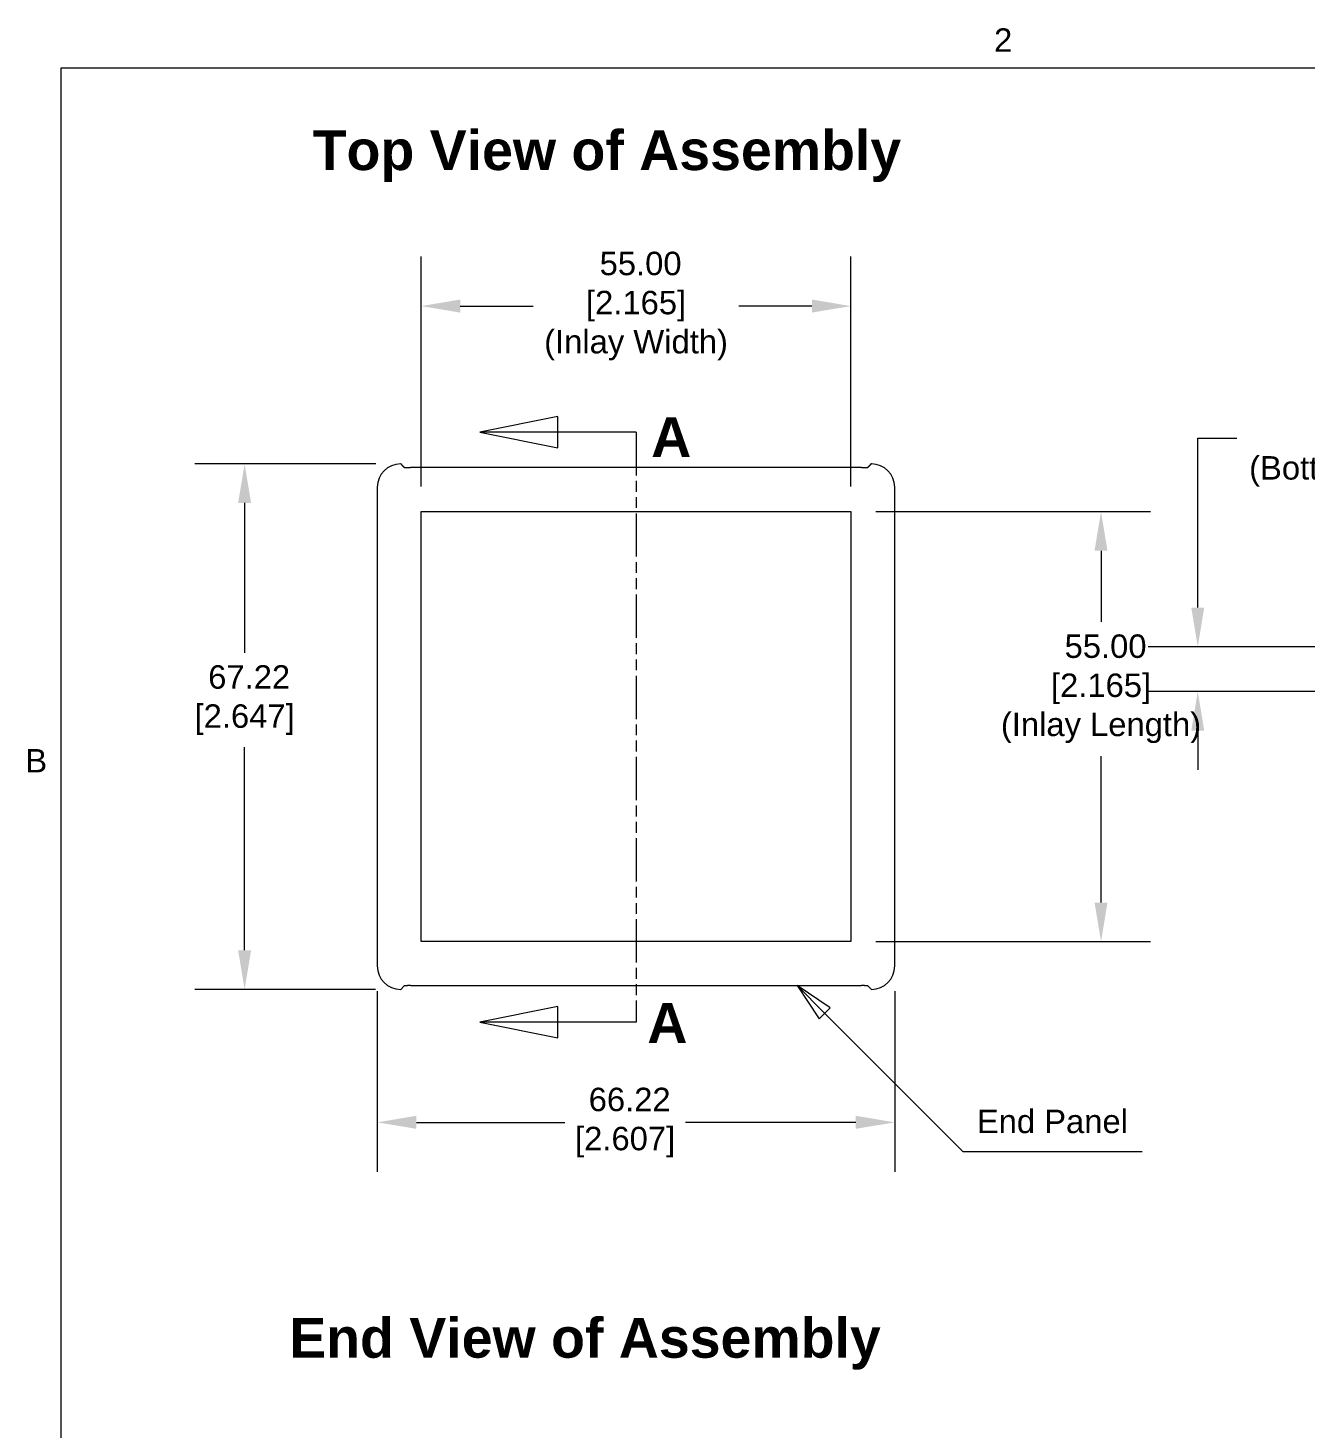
# Model space of a CAD drawing. Header units: millimetres. Extents: x 7 to 552, y 7 to 425.
# Drawn here: x 15 to 178.5, y 238.5 to 417.6 of the extents above; entities that cross this region are included whole.
import ezdxf

# ---------------------------------------------------------------- set-up
doc = ezdxf.new("R2010")
doc.units = ezdxf.units.MM
doc.header["$LTSCALE"] = 2
doc.linetypes.add('DOUBLE_DASH_CHAIN', pattern=[1.2403, 0.6614, -0.0827, 0.1654, -0.0827, 0.1654, -0.0827])
for name, color, linetype, lineweight in [('Border (ANSI)', 7, 'Continuous', 9), ('Dimension (ANSI)', 7, 'Continuous', 9), ('Section Line (ANSI)', 7, 'DOUBLE_DASH_CHAIN', 9), ('Symbol (ANSI)', 7, 'Continuous', 9), ('Visible (ANSI)', 7, 'Continuous', 9)]:
    doc.layers.add(name, color=color, linetype=linetype, lineweight=lineweight)
doc.styles.add('Label Text (ANSI)', font='arialbd.ttf')
doc.styles.add('Note Text (ANSI)', font='arial.ttf')
doc.dimstyles.new('Default - mm (ANSI)', dxfattribs={"dimscale": 2, "dimtxt": 1.5, "dimasz": 2.5, "dimexe": 3.175, "dimexo": 1.6002, "dimgap": 0.8, "dimtad": 0, "dimtih": 1, "dimtoh": 1, "dimrnd": 1e-08, "dimzin": 4, "dimdsep": 46, "dimtxsty": 'Note Text (ANSI)', "dimcen": 0.09, "dimdle": 10, "dimclrd": 256, "dimclre": 256, "dimclrt": 256, "dimadec": 1, "dimazin": 0, "dimtfac": 2.032, "dimtofl": 0, "dimtmove": 0, "dimatfit": 3, "dimfxl": 0, "dimtolj": 1, "dimtzin": 0, "dimlwd": -1, "dimlwe": -1, "dimarcsym": 0})

# ---------------------------------------------------------------- blocks, each defined once
blk = doc.blocks.new('Borders Default Border')
at = {"layer": 'Border (ANSI)', "flags": 128}
blk.add_lwpolyline([(9.652, 9.652), (9.652, 206.248), (269.748, 206.248), (269.748, 9.652), (9.652, 9.652)], dxfattribs=at)
at = {"layer": 'Border (ANSI)', "char_height": 1.5, "attachment_point": 7, "style": 'Note Text (ANSI)'}
for s, insert in [('2', (69.331, 207.264)), ('B', (7.348, 161.175))]:
    blk.add_mtext(s, dxfattribs=dict(at, insert=insert))
blk = doc.blocks.new('*D29')
at = {"layer": 'Defpoints', "color": 0, "transparency": 16777216}
for p in [(120.35, 382), (65.35, 355.71), (120.35, 355.71)]:
    blk.add_point(p, dxfattribs=at)
at = {"layer": 'Dimension (ANSI)', "transparency": 16777216}
for p, q in [((65.35, 358.91), (65.35, 388.35)), ((120.35, 358.91), (120.35, 388.35)), ((70.35, 382), (79.69, 382)), ((115.35, 382), (106.01, 382))]:
    blk.add_line(p, q, dxfattribs=at)
for points in [[(70.35, 382.84), (70.35, 381.17), (65.35, 382)], [(115.35, 382.84), (115.35, 381.17), (120.35, 382)]]:
    blk.add_solid(points, dxfattribs=at)
at = {"layer": 'Dimension (ANSI)', "transparency": 16777216, "insert": (92.85, 382), "char_height": 3, "attachment_point": 5, "style": 'Note Text (ANSI)'}
blk.add_mtext('\\A1; 55.00\\P[2.165]{\\P(Inlay Width)}', dxfattribs=at)
blk = doc.blocks.new('*D30')
at = {"layer": 'Defpoints', "color": 0, "transparency": 16777216}
for p in [(120.35, 355.71), (120.35, 300.71), (152.35, 300.71)]:
    blk.add_point(p, dxfattribs=at)
at = {"layer": 'Dimension (ANSI)', "transparency": 16777216}
for p, q in [((123.55, 355.71), (158.7, 355.71)), ((152.35, 350.71), (152.35, 341.6)), ((152.35, 305.71), (152.35, 324.44)), ((123.55, 300.71), (158.7, 300.71))]:
    blk.add_line(p, q, dxfattribs=at)
for points in [[(151.52, 350.71), (153.18, 350.71), (152.35, 355.71)], [(151.52, 305.71), (153.18, 305.71), (152.35, 300.71)]]:
    blk.add_solid(points, dxfattribs=at)
at = {"layer": 'Dimension (ANSI)', "transparency": 16777216, "insert": (152.35, 340), "char_height": 3, "attachment_point": 2, "style": 'Note Text (ANSI)'}
blk.add_mtext('\\A1; 55.00\\P[2.165]{\\P(Inlay Length)}', dxfattribs=at)
blk = doc.blocks.new('*D31')
at = {"layer": 'Defpoints', "color": 0, "transparency": 16777216}
for p in [(59.74, 297.59), (125.96, 297.59), (125.96, 277.59)]:
    blk.add_point(p, dxfattribs=at)
at = {"layer": 'Dimension (ANSI)', "transparency": 16777216}
for p, q in [((59.74, 294.39), (59.74, 271.24)), ((125.96, 294.39), (125.96, 271.24)), ((64.74, 277.59), (83.72, 277.59)), ((120.96, 277.59), (99.18, 277.59))]:
    blk.add_line(p, q, dxfattribs=at)
for points in [[(64.74, 278.43), (64.74, 276.76), (59.74, 277.59)], [(120.96, 278.43), (120.96, 276.76), (125.96, 277.59)]]:
    blk.add_solid(points, dxfattribs=at)
at = {"layer": 'Dimension (ANSI)', "transparency": 16777216, "insert": (91.45, 282.02), "char_height": 3, "attachment_point": 2, "style": 'Note Text (ANSI)'}
blk.add_mtext('\\A1; 66.22\\P[2.607]', dxfattribs=at)
blk = doc.blocks.new('*D32')
at = {"layer": 'Defpoints', "color": 0, "transparency": 16777216}
for p in [(42.76, 361.82), (62.76, 361.82), (62.73, 294.6)]:
    blk.add_point(p, dxfattribs=at)
at = {"layer": 'Dimension (ANSI)', "transparency": 16777216}
for p, q in [((59.56, 361.82), (36.41, 361.82)), ((42.76, 356.82), (42.76, 337.66)), ((42.76, 299.6), (42.76, 325.6)), ((59.53, 294.6), (36.41, 294.6))]:
    blk.add_line(p, q, dxfattribs=at)
for points in [[(41.93, 356.82), (43.59, 356.82), (42.76, 361.82)], [(41.93, 299.6), (43.59, 299.6), (42.76, 294.6)]]:
    blk.add_solid(points, dxfattribs=at)
at = {"layer": 'Dimension (ANSI)', "transparency": 16777216, "insert": (42.76, 336.06), "char_height": 3, "attachment_point": 2, "style": 'Note Text (ANSI)'}
blk.add_mtext('\\A1; 67.22\\P[2.647]', dxfattribs=at)
blk = doc.blocks.new('2dTransSection1')
at = {"layer": 'Section Line (ANSI)', "linetype": 'Continuous'}
for p, q in [((41.424, 183.938), (36.424, 182.938)), ((41.424, 181.938), (41.424, 183.938)), ((41.424, 182.938), (36.424, 182.938)), ((36.424, 182.938), (41.424, 181.938)), ((46.424, 182.938), (41.424, 182.938)), ((46.424, 182.938), (46.424, 181.557)), ((41.424, 146.21), (36.424, 145.21)), ((41.424, 144.21), (41.424, 146.21)), ((46.424, 146.591), (46.424, 145.21)), ((41.424, 145.21), (36.424, 145.21)), ((36.424, 145.21), (41.424, 144.21)), ((46.424, 145.21), (41.424, 145.21))]:
    blk.add_line(p, q, dxfattribs=at)
at = {"layer": 'Section Line (ANSI)', "linetype": 'DOUBLE_DASH_CHAIN', "ltscale": 2.093233}
blk.add_line((46.424, 182.938), (46.424, 145.21), dxfattribs=at)
at = {"layer": 'Section Line (ANSI)', "linetype": 'Continuous', "flags": 128}
for points in [[(41.424, 183.938), (36.424, 182.938), (41.424, 181.938), (41.424, 183.938)], [(41.424, 146.21), (36.424, 145.21), (41.424, 144.21), (41.424, 146.21)]]:
    blk.add_lwpolyline(points, dxfattribs=at)
at = {"layer": 'Section Line (ANSI)'}
for points in [[(41.424, 183.938), (36.424, 182.938), (41.424, 181.938), (41.424, 183.938)], [(41.424, 146.21), (36.424, 145.21), (41.424, 144.21), (41.424, 146.21)]]:
    blk.add_solid(points, dxfattribs=at)
at = {"layer": 'Section Line (ANSI)', "char_height": 2.54, "attachment_point": 7, "style": 'Label Text (ANSI)'}
for insert in [(47.394, 181.355), (47.147, 143.879)]:
    blk.add_mtext('A', dxfattribs=dict(at, insert=insert))
blk = doc.blocks.new('*D36')
at = {"layer": 'Defpoints', "color": 0, "transparency": 16777216}
for p in [(164.73, 338.43), (222.09, 338.43), (221.84, 332.69)]:
    blk.add_point(p, dxfattribs=at)
at = {"layer": 'Dimension (ANSI)', "transparency": 16777216}
for p, q in [((164.73, 343.43), (164.73, 365.12)), ((164.73, 365.12), (169.73, 365.12)), ((218.89, 338.43), (158.38, 338.43)), ((218.64, 332.69), (158.38, 332.69)), ((164.73, 327.69), (164.73, 322.69))]:
    blk.add_line(p, q, dxfattribs=at)
for points in [[(163.9, 343.43), (165.56, 343.43), (164.73, 338.43)], [(163.9, 327.69), (165.56, 327.69), (164.73, 332.69)]]:
    blk.add_solid(points, dxfattribs=at)
at = {"layer": 'Dimension (ANSI)', "transparency": 16777216, "insert": (193.7, 372.81), "char_height": 3, "attachment_point": 2, "style": 'Note Text (ANSI)'}
blk.add_mtext('\\A1; {\\fAIGDT|b0|i0;\\H3.0000;n\\fArial|b0|i0;\\H3.0000;}5.75\\P[.226]{\\P(Bottom Assem Boss \\fAIGDT|b0|i0;\\H3.0000;n\\fArial|b0|i0;\\H3.0000;)}', dxfattribs=at)
blk = doc.blocks.new('Balloon5')
at = {"layer": 'Symbol (ANSI)'}
for p, q in [((58.492, 145.771), (56.724, 147.539)), ((58.846, 146.124), (56.724, 147.539)), ((56.724, 147.539), (58.138, 145.417)), ((58.138, 145.417), (58.846, 146.124)), ((58.492, 145.771), (67.329, 136.934)), ((67.329, 136.934), (78.798, 136.934))]:
    blk.add_line(p, q, dxfattribs=at)
at = {"layer": 'Symbol (ANSI)', "flags": 128}
blk.add_lwpolyline([(58.846, 146.124), (56.724, 147.539), (58.138, 145.417), (58.846, 146.124)], dxfattribs=at)
at = {"layer": 'Symbol (ANSI)'}
blk.add_solid([(58.846, 146.124), (56.724, 147.539), (58.138, 145.417), (58.846, 146.124)], dxfattribs=at)
at = {"layer": 'Symbol (ANSI)', "insert": (73.063, 138.845), "char_height": 1.5, "attachment_point": 5, "style": 'Note Text (ANSI)'}
blk.add_mtext('End Panel', dxfattribs=at)

msp = doc.modelspace()

# ---------------------------------------------------------------- linework, layer by layer
at = {"layer": 'Visible (ANSI)'}
for p, q in [((62.7377, 361.8197), (62.7348, 361.8197)), ((63.1852, 361.3721), (62.7377, 361.8197)), ((62.7566, 361.8197), (62.7595, 361.8197)), ((62.7595, 361.8197), (62.7595, 361.8164)), ((62.7595, 361.8197), (63.1852, 361.394)), ((62.7595, 361.8164), (62.795, 361.7623)), ((62.7595, 361.8164), (62.8853, 361.672)), ((122.5127, 361.394), (122.9383, 361.8197)), ((122.9602, 361.8197), (122.5127, 361.3721)), ((122.8125, 361.672), (122.9383, 361.8164)), ((122.9028, 361.7623), (122.9383, 361.8164)), ((122.9383, 361.8197), (122.9412, 361.8197)), ((122.9383, 361.8164), (122.9383, 361.8197)), ((122.963, 361.8197), (122.9602, 361.8197)), ((121.7004, 361.3394), (63.9974, 361.3394)), ((59.7377, 358.8225), (59.7377, 297.5943)), ((125.9602, 297.5943), (125.9602, 358.8225)), ((65.3491, 300.7083), (65.3491, 355.7083)), ((65.3491, 355.7083), (120.3491, 355.7083)), ((120.3491, 355.7083), (120.3491, 300.7083)), ((120.3491, 300.7083), (65.3491, 300.7083)), ((62.7348, 294.5971), (62.7377, 294.5971)), ((62.7377, 294.5971), (63.1852, 295.0447)), ((63.9974, 295.0774), (121.7004, 295.0774)), ((122.5127, 295.0447), (122.9602, 294.5971)), ((122.9602, 294.5971), (122.963, 294.5971))]:
    msp.add_line(p, q, dxfattribs=at)
at = {"layer": 'Visible (ANSI)', "flags": 128}
for points in [[(63.1852, 361.394), (63.1863, 361.3929), (63.1874, 361.3918), (63.1885, 361.3906), (63.1896, 361.3895), (63.1907, 361.3884), (63.1918, 361.3872), (63.1929, 361.3861), (63.194, 361.3849), (63.1952, 361.3837), (63.1963, 361.3824), (63.1974, 361.3812), (63.1985, 361.3798), (63.1997, 361.3785), (63.2008, 361.3771), (63.2019, 361.3757), (63.203, 361.3742), (63.2041, 361.3727), (63.2052, 361.3711), (63.2063, 361.3695), (63.2074, 361.3678), (63.2084, 361.366), (63.2095, 361.3641), (63.2106, 361.3622), (63.2117, 361.3602)], [(63.1948, 361.3623), (63.1944, 361.3627), (63.194, 361.3631), (63.1937, 361.3635), (63.1933, 361.3639), (63.1929, 361.3643), (63.1925, 361.3647), (63.1921, 361.3651), (63.1917, 361.3655), (63.1913, 361.3659), (63.1909, 361.3663), (63.1905, 361.3668), (63.1901, 361.3672), (63.1897, 361.3676), (63.1893, 361.368), (63.1889, 361.3684), (63.1885, 361.3688), (63.1881, 361.3692), (63.1877, 361.3696), (63.1873, 361.37), (63.1869, 361.3705), (63.1864, 361.3709), (63.186, 361.3713), (63.1856, 361.3717), (63.1852, 361.3721)], [(63.1948, 361.3623), (63.2015, 361.3614), (63.2088, 361.3606), (63.2165, 361.3597), (63.2248, 361.3589), (63.2336, 361.3581), (63.2429, 361.3573), (63.2527, 361.3565), (63.263, 361.3558), (63.2739, 361.355), (63.2852, 361.3543), (63.297, 361.3536), (63.3093, 361.3529), (63.322, 361.3522), (63.3351, 361.3515), (63.3487, 361.3508), (63.3626, 361.3502), (63.377, 361.3496), (63.3917, 361.349), (63.4069, 361.3484), (63.4225, 361.3478), (63.4384, 361.3473), (63.4547, 361.3468), (63.4713, 361.3462), (63.4883, 361.3457)], [(63.4883, 361.3457), (63.507, 361.3452), (63.526, 361.3447), (63.5454, 361.3442), (63.565, 361.3437), (63.585, 361.3433), (63.6052, 361.3429), (63.6257, 361.3425), (63.6465, 361.3421), (63.6675, 361.3418), (63.6887, 361.3415), (63.71, 361.3412), (63.7315, 361.3409), (63.7531, 361.3407), (63.7749, 361.3404), (63.7968, 361.3402), (63.8188, 361.3401), (63.8409, 361.3399), (63.8631, 361.3398), (63.8853, 361.3396), (63.9077, 361.3395), (63.9301, 361.3395), (63.9525, 361.3394), (63.9749, 361.3394), (63.9974, 361.3394)], [(121.7004, 361.3394), (121.7229, 361.3394), (121.7454, 361.3394), (121.7678, 361.3395), (121.7902, 361.3395), (121.8125, 361.3396), (121.8348, 361.3398), (121.857, 361.3399), (121.8791, 361.3401), (121.9011, 361.3402), (121.923, 361.3404), (121.9447, 361.3407), (121.9664, 361.3409), (121.9878, 361.3412), (122.0092, 361.3415), (122.0303, 361.3418), (122.0513, 361.3421), (122.0721, 361.3425), (122.0926, 361.3429), (122.1129, 361.3433), (122.1328, 361.3437), (122.1525, 361.3442), (122.1718, 361.3447), (122.1908, 361.3452), (122.2095, 361.3457)], [(122.2095, 361.3457), (122.2265, 361.3462), (122.2431, 361.3467), (122.2594, 361.3473), (122.2754, 361.3478), (122.2909, 361.3484), (122.3061, 361.349), (122.321, 361.3496), (122.3354, 361.3502), (122.3494, 361.3509), (122.363, 361.3515), (122.3762, 361.3522), (122.3889, 361.3529), (122.4011, 361.3536), (122.4129, 361.3543), (122.4241, 361.355), (122.4349, 361.3558), (122.4452, 361.3565), (122.455, 361.3573), (122.4643, 361.3581), (122.4731, 361.3589), (122.4814, 361.3597), (122.4892, 361.3606), (122.4964, 361.3614), (122.503, 361.3623)], [(122.4862, 361.3602), (122.4872, 361.3621), (122.4882, 361.3639), (122.4892, 361.3656), (122.4902, 361.3673), (122.4912, 361.3689), (122.4923, 361.3705), (122.4933, 361.372), (122.4944, 361.3735), (122.4954, 361.3749), (122.4965, 361.3763), (122.4976, 361.3777), (122.4986, 361.379), (122.4997, 361.3803), (122.5009, 361.3816), (122.502, 361.3829), (122.5031, 361.3841), (122.5042, 361.3854), (122.5054, 361.3866), (122.5066, 361.3878), (122.5078, 361.389), (122.509, 361.3903), (122.5102, 361.3915), (122.5114, 361.3927), (122.5127, 361.394)], [(122.5127, 361.3721), (122.5122, 361.3717), (122.5118, 361.3713), (122.5114, 361.3709), (122.511, 361.3705), (122.5106, 361.37), (122.5102, 361.3696), (122.5097, 361.3692), (122.5093, 361.3688), (122.5089, 361.3684), (122.5085, 361.368), (122.5081, 361.3676), (122.5077, 361.3672), (122.5073, 361.3668), (122.5069, 361.3663), (122.5065, 361.3659), (122.5061, 361.3655), (122.5057, 361.3651), (122.5053, 361.3647), (122.505, 361.3643), (122.5046, 361.3639), (122.5042, 361.3635), (122.5038, 361.3631), (122.5034, 361.3627), (122.503, 361.3623)], [(63.1852, 295.0447), (63.1856, 295.0451), (63.186, 295.0455), (63.1864, 295.0459), (63.1869, 295.0463), (63.1873, 295.0468), (63.1877, 295.0472), (63.1881, 295.0476), (63.1885, 295.048), (63.1889, 295.0484), (63.1893, 295.0488), (63.1897, 295.0492), (63.1901, 295.0496), (63.1905, 295.0501), (63.1909, 295.0505), (63.1913, 295.0509), (63.1917, 295.0513), (63.1921, 295.0517), (63.1925, 295.0521), (63.1929, 295.0525), (63.1933, 295.0529), (63.1937, 295.0533), (63.194, 295.0537), (63.1944, 295.0541), (63.1948, 295.0546)], [(63.4883, 295.0711), (63.4714, 295.0706), (63.4547, 295.0701), (63.4384, 295.0695), (63.4225, 295.069), (63.4069, 295.0684), (63.3917, 295.0678), (63.3769, 295.0672), (63.3625, 295.0666), (63.3484, 295.0659), (63.3348, 295.0653), (63.3217, 295.0646), (63.309, 295.0639), (63.2967, 295.0632), (63.285, 295.0625), (63.2737, 295.0618), (63.2629, 295.061), (63.2526, 295.0603), (63.2428, 295.0595), (63.2335, 295.0587), (63.2247, 295.0579), (63.2164, 295.0571), (63.2087, 295.0562), (63.2015, 295.0554), (63.1948, 295.0546)], [(63.9974, 295.0774), (63.9749, 295.0774), (63.9525, 295.0774), (63.93, 295.0773), (63.9076, 295.0773), (63.8853, 295.0772), (63.863, 295.077), (63.8409, 295.0769), (63.8188, 295.0767), (63.7968, 295.0766), (63.7749, 295.0764), (63.7531, 295.0761), (63.7315, 295.0759), (63.71, 295.0756), (63.6887, 295.0753), (63.6675, 295.075), (63.6466, 295.0747), (63.6258, 295.0743), (63.6052, 295.0739), (63.585, 295.0735), (63.565, 295.0731), (63.5453, 295.0726), (63.526, 295.0721), (63.507, 295.0716), (63.4883, 295.0711)], [(122.2095, 295.0711), (122.1908, 295.0716), (122.1718, 295.0721), (122.1525, 295.0726), (122.1328, 295.0731), (122.1129, 295.0735), (122.0926, 295.0739), (122.0721, 295.0743), (122.0513, 295.0747), (122.0303, 295.075), (122.0092, 295.0753), (121.9878, 295.0756), (121.9663, 295.0759), (121.9447, 295.0761), (121.9229, 295.0764), (121.901, 295.0766), (121.879, 295.0767), (121.857, 295.0769), (121.8348, 295.077), (121.8125, 295.0772), (121.7902, 295.0773), (121.7678, 295.0773), (121.7454, 295.0774), (121.7229, 295.0774), (121.7004, 295.0774)], [(122.503, 295.0546), (122.4963, 295.0554), (122.4891, 295.0562), (122.4813, 295.0571), (122.473, 295.0579), (122.4643, 295.0587), (122.4549, 295.0595), (122.4451, 295.0603), (122.4348, 295.061), (122.424, 295.0618), (122.4126, 295.0625), (122.4008, 295.0632), (122.3886, 295.0639), (122.3759, 295.0646), (122.3627, 295.0653), (122.3492, 295.066), (122.3352, 295.0666), (122.3209, 295.0672), (122.3061, 295.0678), (122.2909, 295.0684), (122.2754, 295.069), (122.2595, 295.0695), (122.2432, 295.0701), (122.2265, 295.0706), (122.2095, 295.0711)], [(122.503, 295.0546), (122.5034, 295.0541), (122.5038, 295.0537), (122.5042, 295.0533), (122.5046, 295.0529), (122.505, 295.0525), (122.5053, 295.0521), (122.5057, 295.0517), (122.5061, 295.0513), (122.5065, 295.0509), (122.5069, 295.0505), (122.5073, 295.0501), (122.5077, 295.0496), (122.5081, 295.0492), (122.5085, 295.0488), (122.5089, 295.0484), (122.5093, 295.048), (122.5097, 295.0476), (122.5102, 295.0472), (122.5106, 295.0468), (122.511, 295.0463), (122.5114, 295.0459), (122.5118, 295.0455), (122.5122, 295.0451), (122.5127, 295.0447)]]:
    msp.add_lwpolyline(points, dxfattribs=at)
at = {"layer": 'Visible (ANSI)'}
for centre, major_axis, start_param, end_param in [((62.7405, 358.8168), (-2.1254, 2.1254), 5.49873847, 7.06763214), ((62.7624, 358.8168), (-2.1254, 2.1254), 5.49873847, 5.50503775), ((122.9355, 358.8168), (2.1254, 2.1254), 0.77814756, 0.78444684), ((122.9573, 358.8168), (2.1254, 2.1254), 5.49873847, 7.06763214), ((62.7405, 297.6), (-2.1254, -2.1254), 5.49873847, 7.06763214), ((122.9573, 297.6), (2.1254, -2.1254), 5.49873847, 7.06763214)]:
    msp.add_ellipse(centre, major_axis=major_axis, ratio=0.99809916, start_param=start_param, end_param=end_param, dxfattribs=at)

# ---------------------------------------------------------------- block references
at = {"xscale": 2, "yscale": 2, "zscale": 2}
msp.add_blockref('Borders Default Border', (0, 0), dxfattribs=at)
at = {"layer": 'Section Line (ANSI)', "xscale": 2, "yscale": 2, "zscale": 2}
msp.add_blockref('2dTransSection1', (0, 0), dxfattribs=at)
at = {"layer": 'Symbol (ANSI)', "xscale": 2, "yscale": 2, "zscale": 2}
msp.add_blockref('Balloon5', (0, 0), dxfattribs=at)

# ---------------------------------------------------------------- texts
at = {"layer": 'Symbol (ANSI)', "char_height": 5.08, "attachment_point": 2, "style": 'Label Text (ANSI)'}
for s, insert, width in [('{\\fArial|b1|i0;Top View of Assembly}', (89.1243, 404.4785), 89.960242), ('{\\fArial|b1|i0;End View of Assembly}', (86.3141, 252.5613), 83.574045)]:
    msp.add_mtext(s, dxfattribs=dict(at, insert=insert, width=width))

# ---------------------------------------------------------------- dimensions: what is measured, and where the dimension line sits
at = {"layer": 'Dimension (ANSI)'}
for base, p1, p2, angle, text, override, picture, middle in [((120.3491, 382.005), (65.3491, 355.7083), (120.3491, 355.7083), 180, ' <>\\X[2.165]{\\P(Inlay Width)}', {"dimtih": 0, "dimtoh": 0, "dimdec": 2, "dimpost": '\\X', "dimtp": 0, "dimtm": 0, "dimtdec": 2, "dimatfit": 1}, '*D29', (92.8491, 382.005)), ((164.7297, 338.4329), (221.8378, 332.6862), (222.0878, 338.4329), 90, ' {\\fAIGDT|b0|i0;\\H3.0000;n\\fArial|b0|i0;\\H3.0000;}<>\\X[.226]{\\P(Bottom Assem Boss \\fAIGDT|b0|i0;\\H3.0000;n\\fArial|b0|i0;\\H3.0000;)}', {"dimdec": 2, "dimpost": '\\X', "dimtp": 0, "dimtm": 0, "dimtdec": 2, "dimatfit": 1, "dimtvp": -0.333333}, '*D36', (193.6982, 365.1239)), ((42.7595, 361.8197), (62.7348, 294.5971), (62.7595, 361.8197), 90, ' <>\\X[2.647]', {"dimdec": 2, "dimpost": '\\X', "dimtp": 0, "dimtm": 0, "dimtdec": 2, "dimatfit": 1, "dimtvp": -0.25}, '*D32', (42.7595, 331.6292)), ((152.3491, 300.7083), (120.3491, 355.7083), (120.3491, 300.7083), 90, ' <>\\X[2.165]{\\P(Inlay Length)}', {"dimdec": 2, "dimpost": '\\X', "dimtp": 0, "dimtm": 0, "dimtdec": 2, "dimatfit": 1, "dimtvp": -0.333333}, '*D30', (152.3491, 333.0232))]:
    dim = msp.add_linear_dim(base=base, p1=p1, p2=p2, angle=angle, text=text, dimstyle='Default - mm (ANSI)', override=override, dxfattribs=at)
    dim.commit()
    dim.dimension.update_dxf_attribs({"geometry": picture, "text_midpoint": middle, "dimtype": 160})
dim = msp.add_linear_dim(base=(125.9602, 277.5943), p1=(59.7377, 297.5943), p2=(125.9602, 297.5943), text=' <>\\X[2.607]', dimstyle='Default - mm (ANSI)', override={"dimtih": 0, "dimtoh": 0, "dimdec": 2, "dimpost": '\\X', "dimtp": 0, "dimtm": 0, "dimtdec": 2, "dimatfit": 1, "dimtvp": -0.25}, dxfattribs=at)
dim.commit()
dim.dimension.update_dxf_attribs({"geometry": '*D31', "text_midpoint": (91.4534, 277.5943), "dimtype": 160})

doc.saveas('drawing.dxf')
